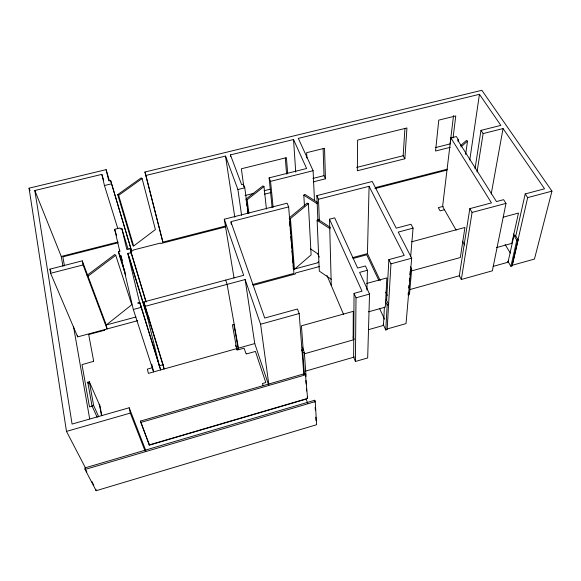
<?xml version="1.0" encoding="UTF-8"?>
<svg xmlns="http://www.w3.org/2000/svg" width="581" height="581" viewBox="0 0 581 581"><rect width="100%" height="100%" fill="white"/><g stroke="black" fill="none" stroke-linecap="round" stroke-linejoin="round"><path stroke-width="0.87" d="M329.507 219.197L362.021 291.197L354.047 293.398L353.647 357.242L355.419 361.484L367.679 357.932L369.531 294.066L359.61 272.38L367.424 270.259L365.42 265.967L357.642 268.073L334.671 217.853L329.507 219.197L331.279 285.525M355.419 361.484L356.008 297.813L354.047 293.398M380.25 280.703L367.439 253.636L369.088 186.312L318.49 199.261L319.368 220.933M366.923 290.057L367.424 270.259M384.419 307.051L383.489 324.968L385.777 329.972L387.142 329.58L390.955 263.854L388.863 259.605L404.223 255.444L369.088 186.312M386.641 300.392L388.863 259.605M385.777 329.972L387.171 304.952L385.472 301.328M404.863 158.766L406.94 127.973L357.62 140.123L357.337 170.763L404.863 158.766L403.156 155.737L404.935 128.445M410.644 256.838L413.069 228.137L411.007 224.259L396.235 228.18L372.232 181.49L316.856 195.615L317.923 220.933M408.356 292.352L408.131 294.995L409.445 294.625L411.689 269.061L410.542 266.81M408.733 287.944L408.959 285.3M409.336 280.892L409.561 278.248M409.866 274.726L410.171 271.196M413.069 228.137L398.246 232.088L411.675 258.211L406.032 323.595L387.186 328.962M104.892 329.529L104.863 329.674A1.017 0.777 -20.4 0 1 104.573 330.124M453.529 115.619L450.115 143.914L435.481 147.603M458.155 141.575L458.387 139.796L456.332 136.542L450.878 137.915L442.599 206.502L456.15 230.17M453.042 138.046L455.773 115.939L438.764 120.129L435.554 151.024L450.231 147.32M465.635 154.488L467.516 141.132L466.34 140.5L460.377 145.758M469.782 159.993L479.441 94.311L298.322 138.372L313.108 170.712L314.459 200.387M475.018 168.81L480.981 130.369L500.858 125.387L479.441 94.311M450.878 137.915L491.475 202.892L469.818 208.644L459.31 275.793L461.336 279.476L492.354 270.819L505.993 203.386L503.611 199.668L496.45 201.571L457.603 139.992L458.387 139.796M477.03 171.998L483.116 133.579L480.981 130.369M461.336 279.476L472.077 212.421L469.818 208.644M491.221 193.981L503.052 128.575L483.116 133.579M513.931 235.617L508.135 261.74L510.895 266.301L512.159 265.945L518.129 239.859L515.231 235.254L513.931 235.617L516.814 240.222L510.895 266.301M515.732 236.169L525.202 193.938L544.557 188.803L503.052 128.575M525.202 193.938L527.657 197.62L512.188 265.285L534.455 259.068L551.95 191.149L481.852 90.295L144.938 172.02L162.876 242.132L226.074 225.922M93.374 361.251L93.548 360.917A1.133 0.879 -23 0 0 93.577 360.656L88.697 334.554L104.224 330.349A1.082 0.828 -20.4 0 0 104.565 330.131M460.893 146.986L467.516 141.132M293.093 265.001L293.376 268.56L294.422 269.293L311.118 254.87L308.38 203.771L307.262 203.052L289.331 217.795L289.476 219.582M331.235 279.279L319.31 271.109L317.117 220.315L318.148 219.444L330.538 227.498M294.422 269.293L290.449 218.543L308.38 203.771M304.451 205.979L303.812 195.187L304.836 194.359L317.531 202.464M137.726 320.668L77.68 336.878L50.612 273.288L49.937 269.141L82.277 260.854L83.076 264.943L107.078 328.94L106.265 324.99L131.793 304.727L115.742 255.299L114.733 254.507L87.012 275.358M246.424 201.752L246.068 199.065L262.924 185.862L263.992 186.559L266.432 209.044M248.908 213.198L247.128 199.777L263.992 186.559M133.659 246.003L155.396 229.575L142.113 178.563L141.154 177.888L117.711 194.628L132.758 245.313L133.659 246.003L118.655 195.325L117.711 194.628M88.007 276.178L115.742 255.299M118.655 195.325L142.113 178.563M383.714 324.009L383.14 324.641A1.082 0.879 4 0 0 383.148 324.895L383.387 325.454L368.899 329.565M508.331 260.854L507.765 261.523A1.046 0.777 11 0 0 507.83 261.748L508.106 262.213L493.116 266.388M318.591 261.849L318.192 262.046A0.922 0.712 -2.5 0 0 317.938 262.735L294.088 269.126A0.93 0.719 -4.6 0 0 293.935 268.945L293.804 268.843A0.944 0.734 -4.6 0 0 293.376 268.698L293.085 268.698M96.156 490.705L316.63 424.718L315.243 401.602L314.742 400.251L84.804 467.966L85.051 469.455L96.156 490.705L95.909 489.253M85.051 469.455L315.243 401.602M307.581 398.399L149.201 444.923L140.42 421.087L305.381 373.445L307.581 398.399L307.124 397.135M140.718 422.467L305.853 374.738M305.272 371.194L354.475 357.003M145.933 450.892L129.185 407.76L72.08 424.079L34.824 190.517L101.849 174.358L103.716 180.408M109.497 180.902L106.098 169.652L29.05 188.179L66.488 431.4L130.311 413.098L145.068 450.95M101.515 415.705L99.533 405.008L89.336 381.746L87.76 382.189L91.994 405.858L93.606 405.4L98.719 416.788M92.8 405.966L89.481 406.911L82.015 364.636L93.156 361.462A1.133 0.879 -23 0 0 93.359 361.273M304.444 374.244L302.832 352.834L304.328 352.406L302.331 347.111L302.469 348.905M304.386 353.807L353.139 339.914L353.292 311.336L301.416 325.832L303.253 350.532M387.171 304.952L388.587 304.56L386.205 299.491M252.481 284.559L293.942 273.411L288.655 206.901L287.123 203.205L224.295 219.233L243.679 275.307L143.892 301.924L144.974 306.354L245.146 279.548L254.761 343.574L148.38 373.394L147.385 369.109L152.585 367.657M368.492 311.837L385.312 307.124L386.866 277.914L366.684 283.455M410.28 289.44L459.724 275.677M163.225 364.686L159.303 365.783L147.632 317.996L127.805 253.447L131.037 252.619L145.875 301.699M268.858 384.673L260.586 324.234L299.179 313.551L297.436 309.019L264.725 318.047L230.868 221.688L288.655 206.901M356.008 297.813L369.531 294.066M410.317 269.431L411.689 269.061M516.814 240.222L518.129 239.859M410.883 271.102L460.319 257.528L464.945 227.461L411.631 241.805M496.428 247.608L511.781 243.388L518.484 213.06L503.24 217.163M390.955 263.854L411.675 258.211M319.535 266.526L295.606 272.961L295.489 273.833A1.017 0.792 -4.5 0 1 295.279 273.992L253.185 285.358M352.602 257.63L367.439 253.636M353.001 258.494L366.734 254.798L378.739 280.238M106.454 324.939L135.918 317.008M147.632 317.996L149.179 317.575M128.103 249.14L121.821 228.522L120.238 228.921L120.006 227.955L114.646 229.306L119.759 251.253L118.48 251.58L119.417 255.604L120.695 255.277L133.318 309.477L141.132 307.385L140.065 302.948L138.024 303.493L137.857 302.788L139.549 302.338L160.654 369.952L140.065 302.948M472.077 212.421L505.993 203.386M527.657 197.62L551.95 191.149M443.296 206.32L438.285 207.642L440.115 210.859L444.443 209.719M375.348 187.634L447.319 169.173M225.29 226.997L161.22 243.432A0.951 0.697 -13.2 0 1 160.349 243.09L133.1 250.077A0.959 0.697 -15.1 0 1 132.744 250.658L132.657 250.716A0.915 0.668 -15.1 0 1 132.403 250.839L130.609 251.297L131.241 253.897M374.905 188.593L446.789 170.146M50.612 273.288L83.076 264.943M146.216 302.105L130.064 248.617L126.84 249.438L121.821 228.522M34.824 190.517L61.252 256.446L118.052 242.001M117.965 242.814L62.864 256.838L64.447 265.771M245.08 195.514L253.723 193.342M264.094 190.728L270.143 189.21M312.825 178.469L323.995 175.658L323.123 148.707M356.647 167.437L403.156 155.737M264.508 194.185L271.443 192.434M313.391 181.846L325.462 178.803L324.532 148.278L306.623 152.687L306.906 158.061M272.104 207.388L269.119 177.859L306.615 168.505L293.536 139.534L230.432 154.887L230.693 156.659M144.938 172.02L145.896 175.455L225.522 156.078L237.912 189.522L244.79 187.808L248.225 213.634M273.135 207.286L270.55 181.359L313.108 170.712M110.572 180.357L131.379 250.215L110.572 180.357L108.756 180.8L106.098 169.652M101.849 174.358L104.449 185.535L111.407 183.843M246.475 353.836L246.576 353.844A1.002 0.828 -10.7 0 0 246.889 353.822L255.422 351.418L265.786 382.574L262.445 383.54L263.171 385.748M99.039 404.274L99.14 404.282A1.097 0.879 -25.9 0 1 99.641 404.529L101.842 415.611M303.812 195.187L317.262 203.786M317.117 220.315L330.233 228.856M289.331 217.795L290.449 218.543M246.068 199.065L247.128 199.777M310.465 248.879L318.461 254.267M513.444 233.969L514.403 235.487M505.121 244.55L510.329 253.055M462.44 241.144L464.713 245.109M86.039 470.327L86.867 471.903M91.798 481.366L93.853 485.309M66.488 431.4L85.61 468.155M385.69 292.185L387.237 295.468M323.995 175.658L325.462 178.803M379.633 308.576L384.513 319.172M91.994 405.858L97.143 417.238M316.856 195.615L318.49 199.261M87.76 382.189L88.494 383.845M317.843 253.897L319.216 257.136M326.98 275.409L343.611 314.539M353.125 336.922L354.178 339.406M49.937 269.141L50.99 271.625M269.119 177.859L270.55 181.359M29.05 188.179L30.067 190.677M244.79 187.808L243.446 184.264L241.652 184.707L230.432 154.887M140.42 421.087L148.903 443.564M301.699 349.806L302.832 352.834M82.277 260.854L106.265 324.99M307.69 403.308L306.172 399.118L149.266 445.213L148.838 443.274M245.146 279.548L260.586 324.234M254.761 343.574L268.531 384.738M225.704 280.1L227.12 284.37L238.413 348.157M133.318 309.477L153.595 371.934L151.75 364.171M118.48 251.58L125.082 272.242M119.417 255.604L125.736 275.365M120.695 255.277L122.33 260.433M235.501 345.187L236.017 346.835M236.3 348.745L236.743 349.747A1.017 0.842 -11.5 0 0 237.07 349.929A1.097 0.901 -11.5 0 0 237.571 349.98L244.064 348.172L246.024 353.662A1.031 0.85 -10.7 0 0 246.279 353.785M114.646 229.306L116.534 235.32M104.449 185.535L117.812 228.594M128.96 256.337L146.688 314.11M143.892 301.924L163.072 364.73M144.974 306.354L164.125 368.979L163.283 365.58M145.896 175.455L162.876 242.132M130.064 248.617L131.037 252.619M127.805 253.447L139.549 302.338M119.533 249.612L119.933 251.333M129.185 407.76L130.311 413.098M89.336 381.746L93.606 405.4M77.396 335.273L77.68 336.878M61.252 256.446L62.973 266.265M73.591 326.958L89.677 418.886M224.295 219.233L234.049 278.038M231.006 222.581L231.289 224.36M225.522 156.078L234.797 217.243M237.912 189.522L241.587 215.333M246.664 203.539L247.027 206.226M247.266 208.013L247.978 213.38M243.809 186.937L241.376 168.766L286.426 157.662L287.675 173.755M285.307 158.025L286.578 174.126M289.614 221.361L290.042 226.706M290.18 228.486L290.609 233.831M290.82 236.503L291.248 241.849M291.393 243.628L291.742 248.08M291.96 250.752L292.381 256.098M292.526 257.877L292.955 263.222M299.179 313.551L303.834 374.571M305.381 373.445L305.504 375.203M305.896 380.461L306.151 383.976M306.477 388.362L306.674 390.991M304.328 352.406L306.078 376.503M293.536 139.534L295.729 172.136M314.742 400.251L314.851 402.03M315.178 407.375L315.338 410.041M315.774 417.165L315.984 420.724M238.217 348.912L236.801 349.304L232.393 324.823L233.86 324.416L238.217 348.912"/></g></svg>
